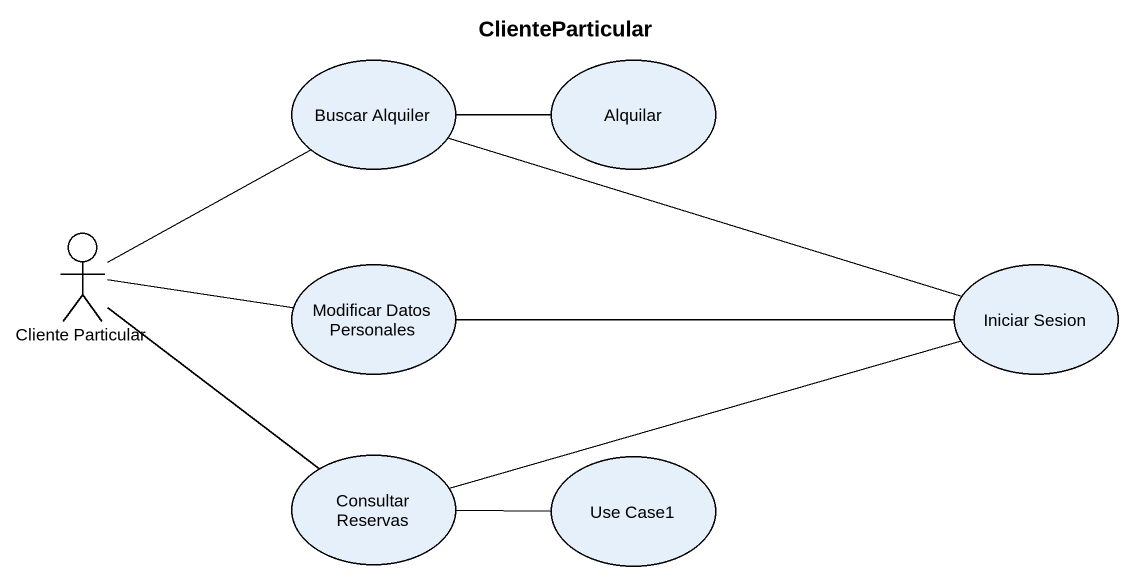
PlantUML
@startuml
title ClienteParticular
usecase "Buscar Alquiler" as Buscar_Alquiler
usecase Alquilar
actor "Cliente Particular" as Cliente_Particular
usecase "Modificar Datos Personales" as Modificar_Datos_Personales
usecase "Iniciar Sesion" as Iniciar_Sesion
usecase "Consultar Reservas" as Consultar_Reservas
usecase "Use Case1" as Use_Case1
Buscar_Alquiler -- Cliente_Particular
Buscar_Alquiler -right- Iniciar_Sesion
Alquilar -left- Buscar_Alquiler
Cliente_Particular -right- Modificar_Datos_Personales
Cliente_Particular -- Consultar_Reservas
Modificar_Datos_Personales -right- Iniciar_Sesion
Consultar_Reservas -right- Iniciar_Sesion
Use_Case1 -left- Consultar_Reservas
@enduml
